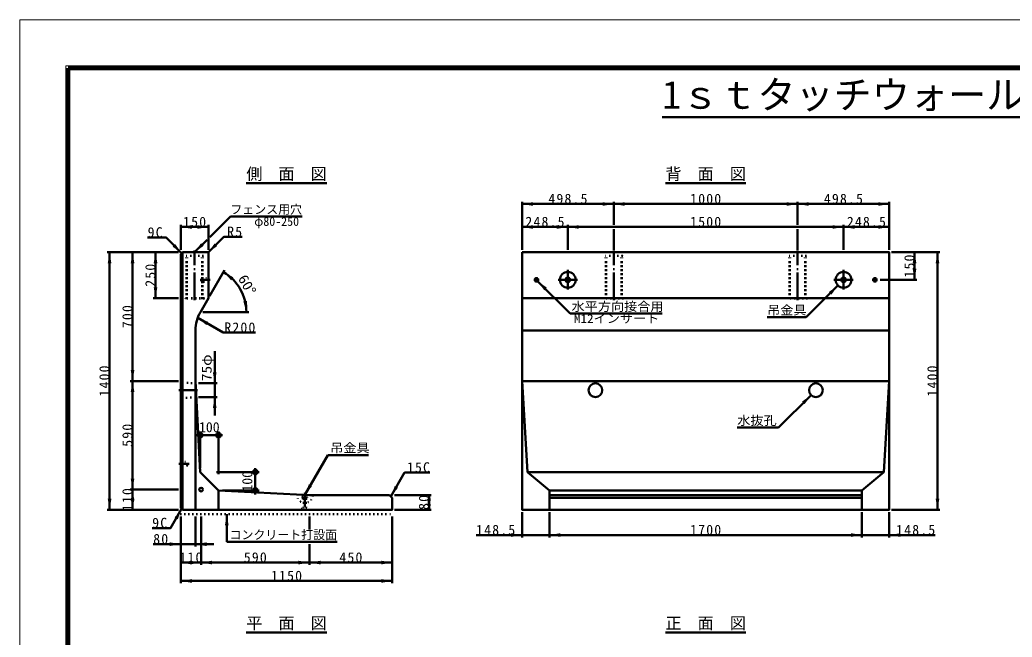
# Model space of a CAD drawing. Units: millimetres, scale not verified, with parts at other scales. Extents: x -2102 to 2102, y -1485 to 1485.
# Drawn here: x -2102 to 56, y 143 to 1485 of the extents above; entities that cross this region are included whole.
import ezdxf
from ezdxf.enums import TextEntityAlignment as Align

# ---------------------------------------------------------------- set-up
doc = ezdxf.new("R2010")
doc.units = ezdxf.units.MM
doc.header["$LTSCALE"] = 5
doc.linetypes.add('DOTTED', pattern=[1.75, 0.25, -1.5])
doc.linetypes.add('LONG_DASHED_DOTTED', pattern=[15.25, 12, -1.5, 0.25, -1.5])
doc.layers.add('0-0_V-nasSTD', color=7, linetype='Continuous', lineweight=50)
doc.styles.add('ＭＳ ゴシック', font='')
doc.styles.get('ＭＳ ゴシック').set_extended_font_data('MS Gothic')

msp = doc.modelspace()

# ---------------------------------------------------------------- linework, layer by layer
at = {"layer": '0-0_V-nasSTD', "lineweight": 100}
msp.add_line((-1997.5, 1380), (-1997.5, -1380), dxfattribs=at)
at = {"layer": '0-0_V-nasSTD'}
for p, q in [((-705.024, 1273.465), (705.024, 1273.465)), ((-1609.8, 1129.546), (-1434.8, 1129.546)), ((-697.9, 1129.546), (-522.9, 1129.546)), ((-1009.8, 1089.546), (-1009.8, 984.546)), ((-1009.8, 1084.546), (-810.4, 1084.546)), ((-810.4, 1089.546), (-810.4, 1039.546)), ((-810.4, 1084.546), (-410.4, 1084.546)), ((-410.4, 1089.546), (-410.4, 1039.546)), ((-410.4, 1084.546), (-211, 1084.546)), ((-211, 1089.546), (-211, 984.546)), ((-1752.3, 1039.546), (-1752.3, 984.546)), ((-1692.3, 1039.546), (-1692.3, 984.546)), ((-1689.471, 1012.374), (-1644.518, 1057.327)), ((-1644.518, 1057.327), (-1488.518, 1057.327)), ((-910.4, 1039.546), (-910.4, 984.546)), ((-310.4, 1039.546), (-310.4, 984.546)), ((-1692.3, 1034.546), (-1752.3, 1034.546)), ((-1009.8, 1034.546), (-910.4, 1034.546)), ((-910.4, 1034.546), (-310.4, 1034.546)), ((-810.4, 1029.546), (-810.4, 984.546)), ((-410.4, 1029.546), (-410.4, 984.546)), ((-310.4, 1034.546), (-211, 1034.546)), ((-1695.128, 1006.717), (-1722.3, 979.546)), ((-1757.3, 979.546), (-1912.3, 979.546)), ((-1907.3, 979.546), (-1907.3, 419.546)), ((-1857.3, 979.546), (-1857.3, 699.546)), ((-1807.3, 979.546), (-1807.3, 879.546)), ((-1748.7, 979.546), (-1752.3, 975.946)), ((-1752.3, 975.946), (-1752.3, 423.146)), ((-1748.7, 979.546), (-1748.7, 419.546)), ((-1694.3, 979.546), (-1748.7, 979.546)), ((-1692.3, 977.546), (-1692.3, 879.546)), ((-101, 979.546), (-206, 979.546)), ((-156, 979.546), (-156, 919.546)), ((-106, 979.546), (-106, 419.546)), ((-1657.082, 940.545), (-1689.782, 883.907)), ((-975.913, 916.859), (-905.202, 846.148)), ((-322.562, 907.383), (-391.635, 838.31)), ((-151, 919.546), (-231, 919.546)), ((-1757.3, 879.546), (-1812.3, 879.546)), ((-1692.3, 879.546), (-1709.582, 849.612)), ((-211, 879.546), (-1009.8, 879.546)), ((-1704.582, 849.612), (-1604.582, 849.612)), ((-905.202, 846.148), (-705.202, 846.148)), ((-1715.562, 836.735), (-1660.136, 804.735)), ((-391.635, 838.31), (-476.635, 838.31)), ((-1720.3, 809.612), (-1720.3, 419.546)), ((-1660.136, 804.735), (-1590.136, 804.735)), ((-1009.8, 809.612), (-211, 809.612)), ((-1678.52, 764.546), (-1678.52, 694.546)), ((-1757.3, 699.546), (-1862.3, 699.546)), ((-1857.3, 699.546), (-1857.3, 463.546)), ((-1720.3, 699.546), (-1710.235, 501.61)), ((-1673.52, 694.546), (-1713.52, 694.546)), ((-1678.52, 694.546), (-1678.52, 664.546)), ((-211, 699.546), (-1009.8, 699.546)), ((-1673.52, 664.546), (-1713.52, 664.546)), ((-1678.52, 664.546), (-1678.52, 624.546)), ((-451.717, 598.228), (-381.006, 668.939)), ((-1710.235, 510.11), (-1710.235, 590.11)), ((-1670.235, 497.11), (-1670.235, 590.11)), ((-541.717, 598.228), (-451.717, 598.228)), ((-1718.735, 581.61), (-1661.735, 581.61)), ((-1482.3, 452.054), (-1432.3, 538.657)), ((-1432.3, 538.657), (-1344.3, 538.657)), ((-1710.235, 501.61), (-1670.235, 461.61)), ((-1674.735, 501.61), (-1581.735, 501.61)), ((-1590.235, 510.11), (-1590.235, 453.11)), ((-997.858, 501.61), (-222.941, 501.61)), ((-1757.3, 463.546), (-1862.3, 463.546)), ((-1857.3, 463.546), (-1857.3, 419.546)), ((-1670.235, 461.61), (-1472.3, 451.546)), ((-1670.235, 419.546), (-1670.235, 461.61)), ((-1661.735, 461.61), (-1581.735, 461.61)), ((-950.4, 419.546), (-950.4, 461.61)), ((-950.4, 461.61), (-270.4, 461.61)), ((-270.4, 419.546), (-270.4, 461.61)), ((-1472.3, 451.546), (-1298.3, 451.546)), ((-1298.3, 451.546), (-1292.3, 445.546)), ((-1207.3, 451.546), (-1287.3, 451.546)), ((-1212.3, 451.546), (-1212.3, 419.546)), ((-950.4, 451.546), (-270.4, 451.546)), ((-950.4, 445.546), (-270.4, 445.546)), ((-1757.3, 419.546), (-1912.3, 419.546)), ((-1752.3, 423.146), (-1748.7, 419.546)), ((-1207.3, 419.546), (-1287.3, 419.546)), ((-1009.8, 414.546), (-1009.8, 359.546)), ((-950.4, 414.546), (-950.4, 359.546)), ((-270.4, 414.546), (-270.4, 359.546)), ((-211, 414.546), (-211, 359.546)), ((-101, 419.546), (-206, 419.546)), ((-1752.3, 259.746), (-1752.3, 404.746)), ((-1720.3, 339.746), (-1720.3, 404.746)), ((-1708.3, 299.746), (-1708.3, 404.746)), ((-1652.3, 349.746), (-1652.3, 409.746)), ((-1472.3, 376.746), (-1472.3, 404.746)), ((-1292.3, 259.746), (-1292.3, 404.746)), ((-1652.3, 349.746), (-1412.3, 349.746)), ((-1009.8, 364.546), (-1109.8, 364.546)), ((-950.4, 364.546), (-1009.8, 364.546)), ((-211, 364.546), (-111, 364.546)), ((-1752.3, 344.746), (-1812.3, 344.746)), ((-1720.3, 344.746), (-1752.3, 344.746)), ((-1680.3, 344.746), (-1720.3, 344.746)), ((-1472.3, 299.746), (-1472.3, 344.746)), ((-1708.3, 304.746), (-1752.3, 304.746)), ((-1472.3, 304.746), (-1708.3, 304.746)), ((-1292.3, 304.746), (-1472.3, 304.746)), ((-1292.3, 264.746), (-1752.3, 264.746)), ((-1609.8, 152.546), (-1434.8, 152.546)), ((-697.9, 152.546), (-522.9, 152.546))]:
    msp.add_line(p, q, dxfattribs=at)
at = {"layer": '0-0_V-nasSTD', "linetype": 'DOTTED'}
for p, q in [((-1743.3, 979.546), (-1740.3, 971.546)), ((-1740.3, 879.546), (-1740.3, 971.546)), ((-1704.3, 971.546), (-1740.3, 971.546)), ((-1738.3, 879.546), (-1738.3, 971.546)), ((-1706.3, 879.546), (-1706.3, 971.546)), ((-1704.3, 971.546), (-1701.3, 979.546)), ((-1704.3, 879.546), (-1704.3, 971.546)), ((-831.4, 979.546), (-828.4, 971.546)), ((-828.4, 879.546), (-828.4, 971.546)), ((-792.4, 971.546), (-828.4, 971.546)), ((-826.4, 879.546), (-826.4, 971.546)), ((-794.4, 879.546), (-794.4, 971.546)), ((-792.4, 971.546), (-789.4, 979.546)), ((-792.4, 879.546), (-792.4, 971.546)), ((-431.4, 979.546), (-428.4, 971.546)), ((-428.4, 879.546), (-428.4, 971.546)), ((-392.4, 971.546), (-428.4, 971.546)), ((-426.4, 879.546), (-426.4, 971.546)), ((-394.4, 879.546), (-394.4, 971.546)), ((-392.4, 971.546), (-389.4, 979.546)), ((-392.4, 879.546), (-392.4, 971.546)), ((-1706.3, 915.546), (-1706.3, 923.546)), ((-1706.3, 923.546), (-1692.3, 923.546)), ((-1692.3, 915.546), (-1706.3, 915.546)), ((-1702.3, 879.546), (-1742.3, 879.546)), ((-1742.3, 878.746), (-1742.3, 879.546)), ((-1702.3, 878.746), (-1742.3, 878.746)), ((-1702.3, 878.746), (-1702.3, 879.546)), ((-790.4, 879.546), (-830.4, 879.546)), ((-830.4, 878.746), (-830.4, 879.546)), ((-790.4, 878.746), (-830.4, 878.746)), ((-794.4, 879.546), (-826.4, 879.546)), ((-790.4, 878.746), (-790.4, 879.546)), ((-390.4, 879.546), (-430.4, 879.546)), ((-430.4, 878.746), (-430.4, 879.546)), ((-390.4, 878.746), (-430.4, 878.746)), ((-394.4, 879.546), (-426.4, 879.546)), ((-394.4, 879.546), (-426.4, 879.546)), ((-390.4, 878.746), (-390.4, 879.546)), ((-1720.045, 694.546), (-1748.3, 696.546)), ((-1748.3, 662.546), (-1752.3, 658.946)), ((-1748.3, 662.546), (-1718.52, 664.546)), ((-1752.3, 523.546), (-1738.3, 523.546)), ((-1738.3, 515.546), (-1738.3, 523.546)), ((-1738.3, 515.546), (-1752.3, 515.546)), ((-1487.3, 447.546), (-1477.3, 447.546)), ((-1487.3, 447.546), (-1487.3, 444.746)), ((-1487.3, 444.746), (-1485.1, 443.546)), ((-1487.3, 444.746), (-1477.3, 444.746)), ((-1485.1, 443.546), (-1485.1, 423.546)), ((-1485.1, 443.546), (-1479.5, 443.546)), ((-1479.5, 443.546), (-1477.3, 444.746)), ((-1479.5, 443.546), (-1479.5, 423.546)), ((-1477.3, 447.546), (-1477.3, 444.746)), ((-1489.3, 421.546), (-1485.1, 423.546)), ((-1489.3, 421.546), (-1489.3, 420.346)), ((-1489.3, 421.546), (-1475.3, 421.546)), ((-1489.3, 420.346), (-1475.3, 420.346)), ((-1485.1, 423.546), (-1479.5, 423.546)), ((-1479.5, 423.546), (-1475.3, 421.546)), ((-1475.3, 421.546), (-1475.3, 420.346)), ((-1752.3, 409.746), (-1292.3, 409.746))]:
    msp.add_line(p, q, dxfattribs=at)
at = {"layer": '0-0_V-nasSTD', "linetype": 'LONG_DASHED_DOTTED'}
for p, q in [((-1722.3, 875.546), (-1722.3, 983.546)), ((-810.4, 875.546), (-810.4, 983.546)), ((-410.4, 875.546), (-410.4, 983.546)), ((-910.4, 941.346), (-910.4, 898.946)), ((-310.4, 941.346), (-310.4, 898.946)), ((-1710.3, 919.546), (-1688.3, 919.546)), ((-984.6, 919.546), (-972.6, 919.546)), ((-978.6, 913.546), (-978.6, 925.546)), ((-931.6, 919.546), (-889.2, 919.546)), ((-331.6, 919.546), (-289.2, 919.546)), ((-248.2, 919.546), (-236.2, 919.546)), ((-242.2, 913.546), (-242.2, 925.546)), ((-1716.3, 679.546), (-1756.3, 679.546)), ((-1734.3, 519.546), (-1756.3, 519.546)), ((-1482.3, 456.546), (-1482.3, 426.546))]:
    msp.add_line(p, q, dxfattribs=at)
at = {"layer": '0-0_V-nasSTD', "lineweight": 18}
for points in [[(-2102.5, -1485), (-2102.5, 1485), (2102.5, 1485), (2102.5, -1485)], [(-2002.5, -1385), (-2002.5, 1385), (2002.5, 1385), (2002.5, -1385)]]:
    msp.add_lwpolyline(points, close=True, dxfattribs=at)
at = {"layer": '0-0_V-nasSTD', "lineweight": 100}
msp.add_lwpolyline([(1997.5, -1380), (1997.5, 1380), (-1997.5, 1380)], dxfattribs=at)
at = {"layer": '0-0_V-nasSTD'}
for points in [[(-1750.5, 977.746), (-1784.441, 1011.687), (-1824.441, 1011.687)], [(-1692.885, 978.96), (-1658.944, 1012.901), (-1618.944, 1012.901)], [(-1009.8, 699.546), (-997.858, 501.61), (-950.4, 461.61)], [(-211, 699.546), (-222.941, 501.61), (-270.4, 461.61)], [(-1295.3, 448.546), (-1265.3, 500.507), (-1210.3, 500.507)], [(-1748.7, 419.546), (-1292.3, 419.546), (-1292.3, 445.546)], [(-1750.5, 421.346), (-1774.5, 379.776), (-1814.5, 379.776)], [(-950.4, 364.546), (-270.4, 364.546), (-211, 364.546)]]:
    msp.add_lwpolyline(points, dxfattribs=at)
msp.add_lwpolyline([(-1009.8, 979.546), (-1009.8, 419.546), (-211, 419.546), (-211, 979.546)], close=True, dxfattribs=at)
at = {"layer": '0-0_V-nasSTD', "linetype": 'DOTTED'}
msp.add_lwpolyline([(-1748.3, 662.546), (-1748.3, 696.546), (-1752.3, 700.146)], dxfattribs=at)
at = {"layer": '0-0_V-nasSTD'}
for centre, radius in [((-910.4, 919.546), 17.2), ((-310.4, 919.546), 17.2), ((-978.6, 919.546), 3.8), ((-978.6, 919.546), 2.4), ((-978.6, 919.546), 2), ((-910.4, 919.546), 5), ((-310.4, 919.546), 5), ((-242.2, 919.546), 3.8), ((-242.2, 919.546), 2.4), ((-242.2, 919.546), 2), ((-850.4, 679.546), 15), ((-370.4, 679.546), 15), ((-1710.235, 581.61), 5), ((-1670.235, 581.61), 5), ((-1590.235, 501.61), 5), ((-1708.3, 463.546), 4), ((-1590.235, 461.61), 5)]:
    msp.add_circle(centre, radius, dxfattribs=at)
for centre, radius, start, end in [((-1694.3, 977.546), 2, 0, 90), ((-1709.582, 849.612), 100, 0, 60), ((-1640.3, 809.612), 80, 150, 180)]:
    msp.add_arc(centre, radius, start, end, dxfattribs=at)
at = {"layer": '0-0_V-nasSTD', "linetype": 'DOTTED'}
msp.add_arc((-1482.3, 451.546), 17.2, 175.3973, 0, dxfattribs=at)
at = {"layer": '0-0_V-nasSTD'}
for points in [[(-1009.8, 1084.546), (-985.8, 1084.546), (-985.8, 1088.546)], [(-1009.8, 1084.546), (-985.8, 1080.546), (-985.8, 1084.546)], [(-834.4, 1084.546), (-834.4, 1088.546), (-810.4, 1084.546)], [(-834.4, 1080.546), (-834.4, 1084.546), (-810.4, 1084.546)], [(-810.4, 1084.546), (-786.4, 1084.546), (-786.4, 1088.546)], [(-810.4, 1084.546), (-786.4, 1080.546), (-786.4, 1084.546)], [(-434.4, 1084.546), (-434.4, 1088.546), (-410.4, 1084.546)], [(-434.4, 1080.546), (-434.4, 1084.546), (-410.4, 1084.546)], [(-410.4, 1084.546), (-386.4, 1084.546), (-386.4, 1088.546)], [(-410.4, 1084.546), (-386.4, 1080.546), (-386.4, 1084.546)], [(-235, 1084.546), (-235, 1088.546), (-211, 1084.546)], [(-235, 1080.546), (-235, 1084.546), (-211, 1084.546)], [(-1752.3, 1034.546), (-1728.3, 1034.546), (-1728.3, 1038.546)], [(-1716.3, 1034.546), (-1716.3, 1038.546), (-1692.3, 1034.546)], [(-1009.8, 1034.546), (-985.8, 1034.546), (-985.8, 1038.546)], [(-934.4, 1034.546), (-934.4, 1038.546), (-910.4, 1034.546)], [(-910.4, 1034.546), (-886.4, 1034.546), (-886.4, 1038.546)], [(-334.4, 1034.546), (-334.4, 1038.546), (-310.4, 1034.546)], [(-310.4, 1034.546), (-286.4, 1034.546), (-286.4, 1038.546)], [(-235, 1034.546), (-235, 1038.546), (-211, 1034.546)], [(-1752.3, 1034.546), (-1728.3, 1030.546), (-1728.3, 1034.546)], [(-1716.3, 1030.546), (-1716.3, 1034.546), (-1692.3, 1034.546)], [(-1009.8, 1034.546), (-985.8, 1030.546), (-985.8, 1034.546)], [(-934.4, 1030.546), (-934.4, 1034.546), (-910.4, 1034.546)], [(-910.4, 1034.546), (-886.4, 1030.546), (-886.4, 1034.546)], [(-334.4, 1030.546), (-334.4, 1034.546), (-310.4, 1034.546)], [(-310.4, 1034.546), (-286.4, 1030.546), (-286.4, 1034.546)], [(-235, 1030.546), (-235, 1034.546), (-211, 1034.546)], [(-1770.299, 991.888), (-1767.47, 994.716), (-1750.5, 977.746)], [(-1767.47, 994.716), (-1764.642, 997.545), (-1750.5, 977.746)], [(-1722.3, 979.546), (-1708.157, 999.345), (-1705.329, 996.516)], [(-1722.3, 979.546), (-1705.329, 996.516), (-1702.501, 993.688)], [(-1692.885, 978.96), (-1678.743, 998.759), (-1675.915, 995.93)], [(-1692.885, 978.96), (-1675.915, 995.93), (-1673.086, 993.102)], [(-1911.3, 955.546), (-1907.3, 955.546), (-1907.3, 979.546)], [(-1907.3, 955.546), (-1907.3, 979.546), (-1903.3, 955.546)], [(-1861.3, 955.546), (-1857.3, 955.546), (-1857.3, 979.546)], [(-1857.3, 955.546), (-1857.3, 979.546), (-1853.3, 955.546)], [(-1811.3, 955.546), (-1807.3, 955.546), (-1807.3, 979.546)], [(-1807.3, 955.546), (-1807.3, 979.546), (-1803.3, 955.546)], [(-160, 955.546), (-156, 955.546), (-156, 979.546)], [(-156, 955.546), (-156, 979.546), (-152, 955.546)], [(-110, 955.546), (-106, 955.546), (-106, 979.546)], [(-106, 955.546), (-106, 979.546), (-102, 955.546)], [(-1659.582, 936.215), (-1642.678, 918.715), (-1640.297, 921.929)], [(-1659.582, 936.215), (-1640.297, 921.929), (-1637.916, 925.143)], [(-160, 943.546), (-156, 919.546), (-156, 943.546)], [(-156, 919.546), (-156, 943.546), (-152, 943.546)], [(-975.913, 916.859), (-961.77, 897.06), (-958.942, 899.888)], [(-975.913, 916.859), (-958.942, 899.888), (-956.114, 902.717)], [(-342.361, 893.241), (-339.532, 890.413), (-322.562, 907.383)], [(-339.532, 890.413), (-336.704, 887.584), (-322.562, 907.383)], [(-1811.3, 903.546), (-1807.3, 879.546), (-1807.3, 903.546)], [(-1807.3, 879.546), (-1807.3, 903.546), (-1803.3, 903.546)], [(-1616.285, 873.002), (-1612.311, 873.457), (-1609.582, 849.612)], [(-1612.311, 873.457), (-1609.582, 849.612), (-1608.337, 873.912)], [(-1715.562, 836.735), (-1696.777, 821.271), (-1694.777, 824.735)], [(-1715.562, 836.735), (-1694.777, 824.735), (-1692.777, 828.199)], [(-1861.3, 723.546), (-1857.3, 699.546), (-1857.3, 723.546)], [(-1857.3, 699.546), (-1857.3, 723.546), (-1853.3, 723.546)], [(-1682.52, 718.546), (-1678.52, 694.546), (-1678.52, 718.546)], [(-1678.52, 694.546), (-1678.52, 718.546), (-1674.52, 718.546)], [(-1861.3, 675.546), (-1857.3, 675.546), (-1857.3, 699.546)], [(-1857.3, 675.546), (-1857.3, 699.546), (-1853.3, 675.546)], [(-1682.52, 640.546), (-1678.52, 640.546), (-1678.52, 664.546)], [(-1678.52, 640.546), (-1678.52, 664.546), (-1674.52, 640.546)], [(-400.805, 654.797), (-397.977, 651.969), (-381.006, 668.939)], [(-397.977, 651.969), (-395.148, 649.14), (-381.006, 668.939)], [(-1861.3, 487.546), (-1857.3, 463.546), (-1857.3, 487.546)], [(-1857.3, 463.546), (-1857.3, 487.546), (-1853.3, 487.546)], [(-1861.3, 439.546), (-1857.3, 439.546), (-1857.3, 463.546)], [(-1857.3, 439.546), (-1857.3, 463.546), (-1853.3, 439.546)], [(-1482.3, 452.054), (-1473.764, 474.839), (-1470.3, 472.839)], [(-1482.3, 452.054), (-1470.3, 472.839), (-1466.836, 470.839)], [(-1295.3, 448.546), (-1286.764, 471.33), (-1283.3, 469.33)], [(-1295.3, 448.546), (-1283.3, 469.33), (-1279.836, 467.33)], [(-1911.3, 443.546), (-1907.3, 419.546), (-1907.3, 443.546)], [(-1907.3, 419.546), (-1907.3, 443.546), (-1903.3, 443.546)], [(-1861.3, 443.546), (-1857.3, 419.546), (-1857.3, 443.546)], [(-1857.3, 419.546), (-1857.3, 443.546), (-1853.3, 443.546)], [(-1216.3, 427.546), (-1212.3, 427.546), (-1212.3, 451.546)], [(-1216.3, 443.546), (-1212.3, 419.546), (-1212.3, 443.546)], [(-1212.3, 427.546), (-1212.3, 451.546), (-1208.3, 427.546)], [(-1212.3, 419.546), (-1212.3, 443.546), (-1208.3, 443.546)], [(-110, 443.546), (-106, 419.546), (-106, 443.546)], [(-106, 419.546), (-106, 443.546), (-102, 443.546)], [(-1765.964, 402.561), (-1762.5, 400.561), (-1750.5, 421.346)], [(-1762.5, 400.561), (-1759.036, 398.561), (-1750.5, 421.346)], [(-1656.3, 385.746), (-1652.3, 385.746), (-1652.3, 409.746)], [(-1652.3, 385.746), (-1652.3, 409.746), (-1648.3, 385.746)], [(-1033.8, 364.546), (-1033.8, 368.546), (-1009.8, 364.546)], [(-950.4, 364.546), (-926.4, 364.546), (-926.4, 368.546)], [(-294.4, 364.546), (-294.4, 368.546), (-270.4, 364.546)], [(-211, 364.546), (-187, 364.546), (-187, 368.546)], [(-1776.3, 344.746), (-1776.3, 348.746), (-1752.3, 344.746)], [(-1720.3, 344.746), (-1696.3, 344.746), (-1696.3, 348.746)], [(-1033.8, 360.546), (-1033.8, 364.546), (-1009.8, 364.546)], [(-950.4, 364.546), (-926.4, 360.546), (-926.4, 364.546)], [(-294.4, 360.546), (-294.4, 364.546), (-270.4, 364.546)], [(-211, 364.546), (-187, 360.546), (-187, 364.546)], [(-1776.3, 340.746), (-1776.3, 344.746), (-1752.3, 344.746)], [(-1720.3, 344.746), (-1696.3, 340.746), (-1696.3, 344.746)], [(-1752.3, 304.746), (-1728.3, 304.746), (-1728.3, 308.746)], [(-1752.3, 304.746), (-1728.3, 300.746), (-1728.3, 304.746)], [(-1732.3, 304.746), (-1732.3, 308.746), (-1708.3, 304.746)], [(-1732.3, 300.746), (-1732.3, 304.746), (-1708.3, 304.746)], [(-1708.3, 304.746), (-1684.3, 304.746), (-1684.3, 308.746)], [(-1708.3, 304.746), (-1684.3, 300.746), (-1684.3, 304.746)], [(-1496.3, 304.746), (-1496.3, 308.746), (-1472.3, 304.746)], [(-1496.3, 300.746), (-1496.3, 304.746), (-1472.3, 304.746)], [(-1472.3, 304.746), (-1448.3, 304.746), (-1448.3, 308.746)], [(-1472.3, 304.746), (-1448.3, 300.746), (-1448.3, 304.746)], [(-1316.3, 304.746), (-1316.3, 308.746), (-1292.3, 304.746)], [(-1316.3, 300.746), (-1316.3, 304.746), (-1292.3, 304.746)], [(-1752.3, 264.746), (-1728.3, 264.746), (-1728.3, 268.746)], [(-1752.3, 264.746), (-1728.3, 260.746), (-1728.3, 264.746)], [(-1316.3, 264.746), (-1316.3, 268.746), (-1292.3, 264.746)], [(-1316.3, 260.746), (-1316.3, 264.746), (-1292.3, 264.746)]]:
    msp.add_solid(points, dxfattribs=at)

# ---------------------------------------------------------------- texts
at = {"layer": '0-0_V-nasSTD', "style": 'ＭＳ ゴシック'}
for s, height, p in [('1ｓｔタッチウォール(Ｆ型)  Ｈ=1400', 60.81, (-705.024, 1273.465)), ('側\u3000面\u3000図', 25.66, (-1609.8, 1129.546)), ('背\u3000面\u3000図', 25.66, (-697.9, 1129.546)), ('フェンス用穴', 19.06, (-1644.518, 1057.327)), ('φ80-250', 19.06, (-1592.518, 1031.327)), ('100', 21.99, (-1712.735, 581.61)), ('コンクリート打設面', 19.06, (-1646.271, 349.746)), ('平\u3000面\u3000図', 25.66, (-1609.8, 152.546)), ('正\u3000面\u3000図', 25.66, (-697.9, 152.546))]:
    msp.add_text(s, height=height, dxfattribs=at).set_placement(p, align=Align.BOTTOM_LEFT)
at = {"layer": '0-0_V-nasSTD', "style": 'ＭＳ ゴシック', "width": 1.1}
for s, rotation, p in [('60°', 300, (-1634.479, 919.531)), ('75φ', 90, (-1678.52, 699.546))]:
    msp.add_text(s, height=21.99, rotation=rotation, dxfattribs=at).set_placement(p, align=Align.BOTTOM_LEFT)
for s, p in [('水平方向接合用', (-902.202, 846.148)), ('吊金具', (-476.635, 838.31)), ('M12インサート', (-896.952, 820.148)), ('水抜孔', (-541.717, 598.228)), ('吊金具', (-1427.3, 538.657))]:
    msp.add_text(s, height=19.06, dxfattribs=at).set_placement(p, align=Align.BOTTOM_LEFT)
at = {"layer": '0-0_V-nasSTD', "style": 'ＭＳ ゴシック'}
msp.add_text('100', height=21.99, rotation=90, dxfattribs=at).set_placement((-1590.235, 459.11), align=Align.BOTTOM_LEFT)
at = {"layer": '0-0_V-nasSTD', "char_height": 21.99, "attachment_point": 7, "style": 'ＭＳ ゴシック'}
for s, insert in [('\\T1.17;498.5', (-952.6, 1084.546)), ('\\T1.17;1000', (-644.15, 1084.546)), ('\\T1.17;498.5', (-353.2, 1084.546)), ('\\T1.17;150', (-1747.3, 1034.546)), ('\\T1.17;248.5', (-1002.6, 1034.546)), ('\\T1.17;1500', (-644.15, 1034.546)), ('\\T1.17;248.5', (-303.2, 1034.546)), ('\\T1.17;9C', (-1824.441, 1011.687)), ('\\T1.17;R5', (-1651.444, 1012.901)), ('\\T1.17;R200', (-1657.636, 804.735)), ('\\T1.17;15C', (-1260.3, 500.507)), ('\\T1.17;9C', (-1814.5, 379.776)), ('\\T1.17;148.5', (-1109.8, 364.546)), ('\\T1.17;1700', (-644.15, 364.546)), ('\\T1.17;148.5', (-196, 364.546)), ('\\T1.17;80', (-1812.3, 344.746)), ('\\T1.17;110', (-1755.3, 304.746)), ('\\T1.17;590', (-1615.3, 304.746)), ('\\T1.17;450', (-1407.3, 304.746)), ('\\T1.17;1150', (-1556.05, 264.746))]:
    msp.add_mtext(s, dxfattribs=dict(at, insert=insert))
at = {"layer": '0-0_V-nasSTD', "char_height": 21.99, "attachment_point": 7, "rotation": 90, "style": 'ＭＳ ゴシック'}
for s, insert in [('\\T1.17;150', (-156, 924.546)), ('\\T1.17;250', (-1807.3, 904.546)), ('\\T1.17;700', (-1857.3, 814.546)), ('\\T1.17;1400', (-1907.3, 665.796)), ('\\T1.17;1400', (-106, 665.796)), ('\\T1.17;590', (-1857.3, 556.546)), ('\\T1.17;110', (-1857.3, 416.546)), ('\\T1.17;80', (-1212.3, 419.295))]:
    msp.add_mtext(s, dxfattribs=dict(at, insert=insert))

doc.saveas('drawing.dxf')
